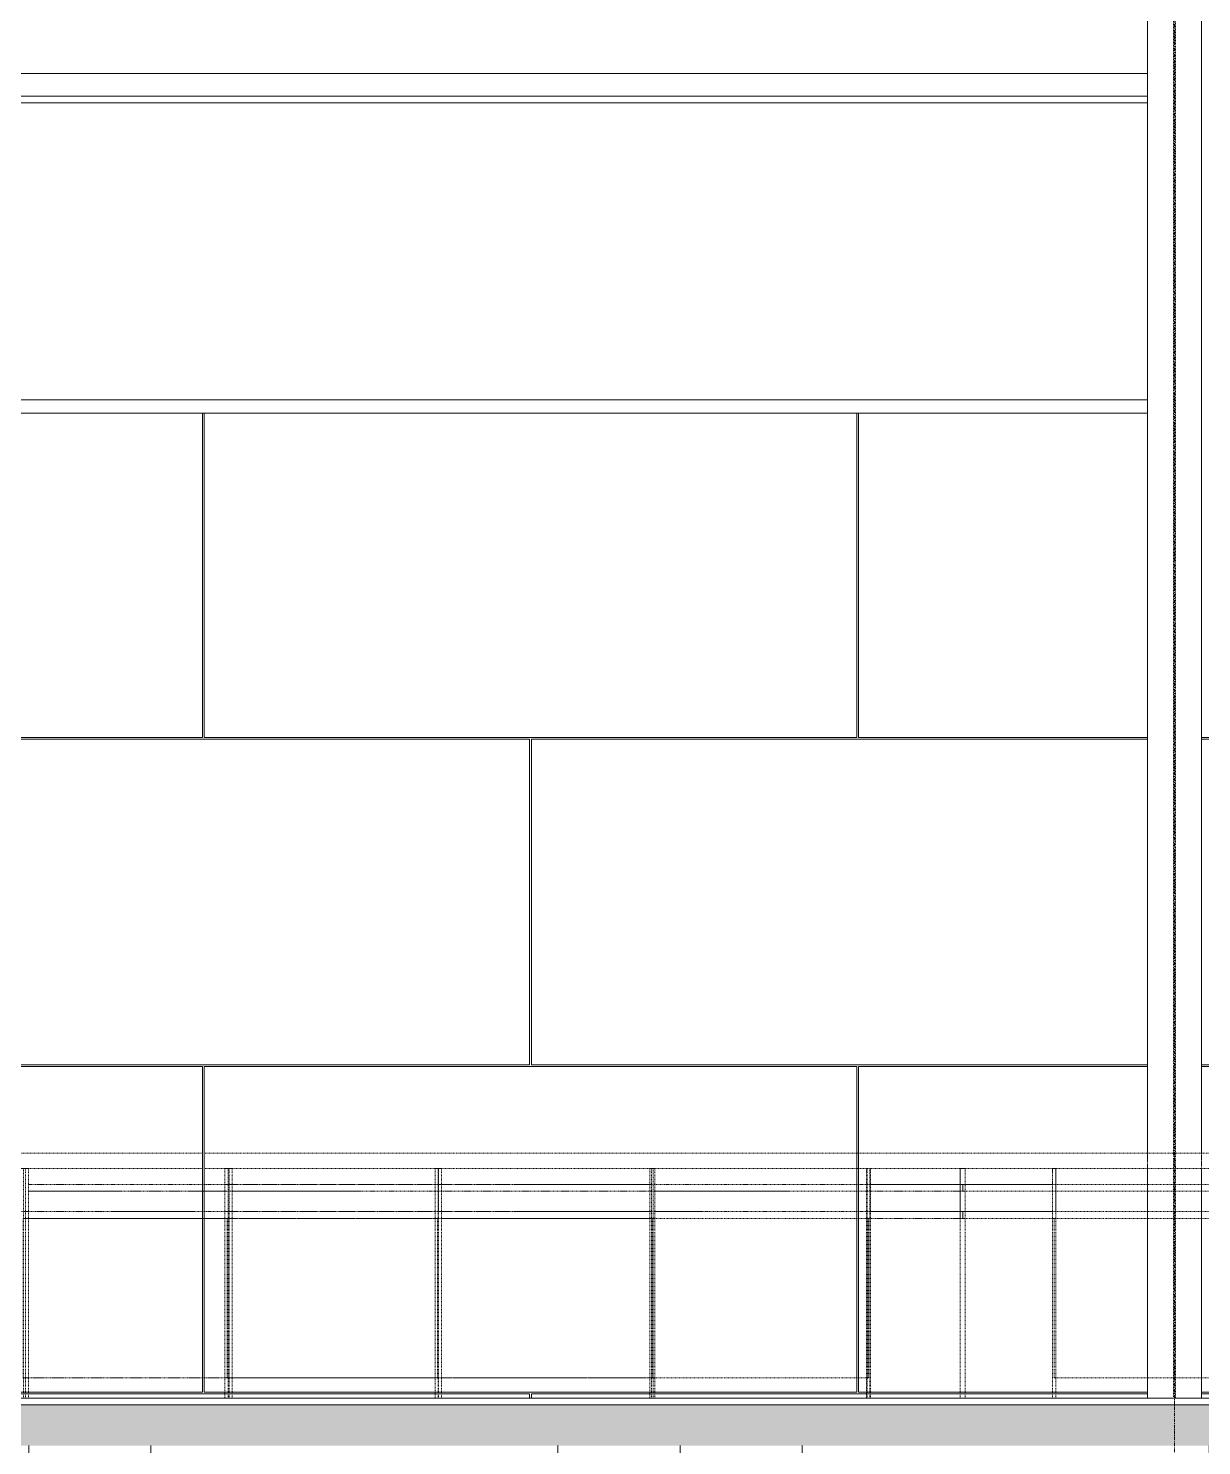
# Model space of a CAD drawing. Header units: inches. Extents: x -23565 to -21, y -324 to 853.
# Drawn here: x -8190.2 to -8017.2, y -6 to 203 of the extents above; entities that cross this region are included whole.
import ezdxf

# ---------------------------------------------------------------- set-up
doc = ezdxf.new("R2010")
doc.units = ezdxf.units.IN
doc.header["$MEASUREMENT"] = 0
for name, pattern in [('Dash 1_16_', [0.125, 0.0625, -0.0625]), ('Grid Line 1_2_', [0.875, 0.5, -0.125, 0.125, -0.125]), ('Hidden 1_8_', [0.1875, 0.125, -0.0625])]:
    doc.linetypes.add(name, pattern=pattern)
for name, color, linetype, lineweight in [('A-FLOR', 192, 'Continuous', 13), ('A-FLOR-HRAL', 11, 'Continuous', 13), ('A-FLOR-LEVL', 51, 'Continuous', 9), ('A-FLOR-PATT', 8, 'Continuous', 25), ('A-WALL-PATT', 111, 'Continuous', 25), ('C-TOPO', 7, 'Continuous', 13), ('I-WALL', 2, 'Continuous', 13), ('S-BEAM', 12, 'Continuous', 13), ('S-COLS', 52, 'Continuous', 13), ('S-GRID', 1, 'Continuous', 9)]:
    doc.layers.add(name, color=color, linetype=linetype, lineweight=lineweight)

# ---------------------------------------------------------------- blocks, each defined once
blk = doc.blocks.new('Struct_Xcel_Sports Complex_rvt-4-Building Section - North_South looking West _ Fitness Center')
at = {"layer": 'A-FLOR-PATT', "lineweight": 9}
h = blk.add_hatch(dxfattribs=at)
h.set_pattern_fill('FP_59', color=256, style=0, pattern_type=2)
h.set_pattern_definition([(50, (-21606.15, 72.08), (55.0854, -4.8198), [5.76, -63.36]), (355, (-21606.15, 72.08), (-10.6557, 57.7685), [4.608, -50.688]), (100.451, (-21601.557, 71.68), (44.4295, 52.9487), [4.895, -53.848]), (46.184, (-21606.15, 87.44), (81.9644, -12.712), [8.64, -95.04]), (96.636, (-21599.32, 86.38), (71.7815, 74.8124), [7.343, -80.772]), (351.184, (-21606.15, 87.44), (71.782, 74.8124), [6.912, -76.032]), (21, (-21598.47, 83.6), (45.842, -30.9215), [5.76, -63.36]), (326, (-21598.47, 83.6), (18.687, 55.6915), [4.608, -50.688]), (71.451, (-21594.65, 81.025), (64.529, 24.77), [4.895, -53.848]), (37.5, (-21606.148, 72.082), (0.9339, 25.5668), [2.534, -47.539, 2.534, -48.922, -50.88]), (37.5, (-21606.148, 72.082), (0.9339, 25.5668), [-101.53, 2.534, -48.346]), (7.5, (-21606.148, 72.082), (20.20404, 30.2913), [2.534, -26.803, 2.534, -46.387, -19.392]), (7.5, (-21606.148, 72.082), (20.20404, 30.2913), [-78.259, 2.534, -16.858]), (327.5, (-21623.274, 72.082), (40.9978, -1.7324), [2.534, -16.666, 2.534, -57.37, -79.488]), (327.5, (-21623.274, 72.082), (40.9978, -1.7324), [-79.104, 2.534, -76.954]), (317.5, (-21630.954, 72.082), (44.7889, 7.6878), [2.534, -22.426, 2.534, -37.248, -56.448]), (317.5, (-21630.954, 72.082), (44.7889, 7.6878), [-64.742, 2.534, -53.914])])
h.paths.add_polyline_path([(-21132.3, -6), (-21132.3, 0), (-22790.8, 0), (-22790.8, -6), (-21136.06, -6)], flags=0)
at = {"layer": 'A-FLOR', "color": 7}
blk.add_line((-21132.3, 0), (-22790.8, 0), dxfattribs=at)
blk = doc.blocks.new('W-Wide Flange-Column - B1_F-1528733-Building Section - North_South looking West _ Fitness Center')
at = {"layer": 'S-COLS', "color": 8, "linetype": 'Hidden 1_8_', "lineweight": 9}
for p, q in [((-21867.71, 356.17), (-21867.71, 37.1)), ((-21867.4, 37.11), (-21867.4, 356.19)), ((-21867.71, 37.1), (-21867.71, 36.99)), ((-21867.71, 36.98), (-21867.71, 36.52)), ((-21867.71, 36.41), (-21867.71, 35.11)), ((-21867.4, 37), (-21867.4, 37.1)), ((-21867.4, 36.54), (-21867.4, 36.96)), ((-21867.4, 35.74), (-21867.4, 36.4)), ((-21867.4, 35.12), (-21867.4, 35.6)), ((-21867.71, 35.05), (-21867.71, 34.96)), ((-21867.71, 34.88), (-21867.71, 32.5)), ((-21867.4, 34.94), (-21867.4, 35.05)), ((-21867.4, 32.5), (-21867.4, 34.88)), ((-21867.71, 32.5), (-21867.71, 31.5)), ((-21867.71, 31.5), (-21867.71, 28.5)), ((-21867.4, 31.5), (-21867.4, 32.5)), ((-21867.4, 28.5), (-21867.4, 31.5)), ((-21867.71, 28.5), (-21867.71, 4)), ((-21867.4, 4), (-21867.4, 28.5)), ((-21867.71, 4), (-21867.71, 1)), ((-21867.4, 1), (-21867.4, 4))]:
    blk.add_line(p, q, dxfattribs=at)
blk = doc.blocks.new('Railing - 3_4_-939654-Building Section - North_South looking West _ Fitness Center')
at = {"layer": 'A-FLOR-HRAL', "color": 8, "linetype": 'Dash 1_16_', "lineweight": 9}
for p, q in [((-21899.15, 34.87), (-21899.15, 32.5)), ((-21898.4, 34.87), (-21899.15, 34.87)), ((-21899.15, 32.5), (-21899.15, 34.87)), ((-21899.15, 34.87), (-21898.4, 34.87)), ((-21898.4, 32.5), (-21898.4, 34.87)), ((-21898.4, 32.5), (-21898.4, 34.87)), ((-21899.15, 32.47), (-21899.15, 31.5)), ((-21899.15, 31.5), (-21899.15, 32.47)), ((-21899.15, 31.5), (-21899.15, 28.5)), ((-21899.15, 28.5), (-21899.15, 31.5)), ((-21898.4, 31.5), (-21898.4, 32.5)), ((-21898.4, 31.5), (-21898.4, 32.5)), ((-21898.4, 28.5), (-21898.4, 31.5)), ((-21898.4, 28.5), (-21898.4, 31.5)), ((-21899.15, 28.47), (-21899.15, 27.5)), ((-21899.15, 27.5), (-21899.15, 28.47)), ((-21899.15, 27.5), (-21899.15, 1)), ((-21899.15, 1), (-21899.15, 27.5)), ((-21898.4, 27.5), (-21898.4, 28.5)), ((-21898.4, 27.5), (-21898.4, 28.5)), ((-21898.4, 1), (-21898.4, 27.5)), ((-21898.4, 1), (-21898.4, 27.5))]:
    blk.add_line(p, q, dxfattribs=at)
blk = doc.blocks.new('Railing - 2_ x 1_2_-V128-Building Section - North_South looking West _ Fitness Center')
at = {"layer": 'A-FLOR-HRAL', "color": 8, "linetype": 'Dash 1_16_', "lineweight": 9}
for p, q in [((-22036.95, 34.87), (-22037.71, 34.87)), ((-22037.71, 34.87), (-22037.71, 32.5)), ((-22037.71, 34.87), (-22037.25, 34.87)), ((-22037.25, 34.87), (-22036.49, 34.87)), ((-22037.25, 32.5), (-22037.25, 34.87)), ((-22036.49, 34.87), (-22036.95, 34.87)), ((-22036.95, 1), (-22036.95, 34.87)), ((-22036.49, 1), (-22036.49, 34.87)), ((-22037.71, 32.5), (-22037.71, 31.5)), ((-22037.71, 31.5), (-22037.71, 28.5)), ((-22037.25, 31.5), (-22037.25, 32.5)), ((-22037.25, 28.5), (-22037.25, 31.5)), ((-22037.71, 28.5), (-22037.71, 4)), ((-22037.25, 27.5), (-22037.25, 28.5)), ((-22037.25, 4), (-22037.25, 27.5)), ((-22037.71, 4), (-22037.71, 1)), ((-22037.25, 1), (-22037.25, 4))]:
    blk.add_line(p, q, dxfattribs=at)
blk = doc.blocks.new('Railing - 2_ 8_-V129-Building Section - North_South looking West _ Fitness Center')
at = {"layer": 'A-FLOR-HRAL', "color": 8, "linetype": 'Dash 1_16_', "lineweight": 9}
for p, q in [((-22037.31, 4), (-22037.31, 27.5)), ((-22037.23, 27.5), (-22037.31, 27.5)), ((-22037.23, 27.5), (-22036.49, 27.5)), ((-22036.49, 27.5), (-22037.23, 27.5)), ((-22037.23, 27.5), (-22037.23, 4)), ((-22036.49, 27.5), (-22007.51, 27.5)), ((-22007.35, 27.5), (-22036.49, 27.5)), ((-22007.51, 27.5), (-22007.21, 27.5)), ((-22007.12, 27.5), (-22007.35, 27.5)), ((-22007.21, 27.5), (-22007.21, 4)), ((-22007.12, 27.5), (-22007.21, 27.5)), ((-22007.12, 4), (-22007.12, 27.5)), ((-22037.31, 4), (-22037.23, 4)), ((-22036.49, 4), (-22037.23, 4)), ((-22037.23, 4), (-22036.49, 4)), ((-22007.42, 4), (-22036.49, 4)), ((-22036.49, 4), (-22007.35, 4)), ((-22007.21, 4), (-22007.42, 4)), ((-22007.35, 4), (-22007.12, 4)), ((-22007.12, 4), (-22007.21, 4))]:
    blk.add_line(p, q, dxfattribs=at)
blk = doc.blocks.new('Railing - 2_ x 1_2_-V130-Building Section - North_South looking West _ Fitness Center')
at = {"layer": 'A-FLOR-HRAL', "color": 8, "linetype": 'Dash 1_16_', "lineweight": 9}
for p, q in [((-22006.94, 34.87), (-22007.54, 34.87)), ((-22007.54, 34.87), (-22007.54, 32.5)), ((-22007.54, 34.87), (-22007.06, 34.87)), ((-22007.06, 34.87), (-22006.47, 34.87)), ((-22007.06, 32.5), (-22007.06, 34.87)), ((-22006.47, 34.87), (-22006.94, 34.87)), ((-22006.94, 1), (-22006.94, 34.87)), ((-22006.47, 1), (-22006.47, 34.87)), ((-22007.54, 32.5), (-22007.54, 31.5)), ((-22007.54, 31.5), (-22007.54, 28.5)), ((-22007.06, 31.5), (-22007.06, 32.5)), ((-22007.06, 28.5), (-22007.06, 31.5)), ((-22007.54, 28.5), (-22007.54, 4)), ((-22007.06, 4), (-22007.06, 28.5)), ((-22007.54, 4), (-22007.54, 1)), ((-22007.06, 1), (-22007.06, 4))]:
    blk.add_line(p, q, dxfattribs=at)
blk = doc.blocks.new('Railing - 2_ 8_-V131-Building Section - North_South looking West _ Fitness Center')
at = {"layer": 'A-FLOR-HRAL', "color": 8, "linetype": 'Dash 1_16_', "lineweight": 9}
for p, q in [((-22007.16, 4), (-22007.16, 27.5)), ((-22007.1, 27.5), (-22007.16, 27.5)), ((-22007.1, 27.5), (-22006.47, 27.5)), ((-22006.47, 27.5), (-22007.1, 27.5)), ((-22007.1, 27.5), (-22007.1, 4)), ((-22006.47, 27.5), (-21976.44, 27.5)), ((-21976.39, 27.5), (-22006.47, 27.5)), ((-21976.44, 27.5), (-21976.22, 27.5)), ((-21976.16, 27.5), (-21976.39, 27.5)), ((-21976.22, 27.5), (-21976.22, 4)), ((-21976.16, 27.5), (-21976.22, 27.5)), ((-21976.16, 4), (-21976.16, 27.5)), ((-22007.16, 4), (-22007.1, 4)), ((-22006.47, 4), (-22007.1, 4)), ((-22007.1, 4), (-22006.47, 4)), ((-21976.44, 4), (-22006.47, 4)), ((-22006.47, 4), (-21976.39, 4)), ((-21976.22, 4), (-21976.44, 4)), ((-21976.39, 4), (-21976.16, 4)), ((-21976.16, 4), (-21976.22, 4))]:
    blk.add_line(p, q, dxfattribs=at)
blk = doc.blocks.new('Railing - 2_ x 1_2_-V132-Building Section - North_South looking West _ Fitness Center')
at = {"layer": 'A-FLOR-HRAL', "color": 8, "linetype": 'Dash 1_16_', "lineweight": 9}
for p, q in [((-21976.1, 34.87), (-21976.53, 34.87)), ((-21976.53, 34.87), (-21976.53, 32.5)), ((-21976.53, 34.87), (-21976.1, 34.87)), ((-21975.62, 34.87), (-21976.1, 34.87)), ((-21976.1, 1), (-21976.1, 34.87)), ((-21976.04, 34.87), (-21975.62, 34.87)), ((-21976.04, 32.5), (-21976.04, 34.87)), ((-21975.62, 1), (-21975.62, 34.87)), ((-21976.53, 32.5), (-21976.53, 31.5)), ((-21976.53, 31.5), (-21976.53, 28.5)), ((-21976.04, 31.5), (-21976.04, 32.5)), ((-21976.04, 28.5), (-21976.04, 31.5)), ((-21976.53, 28.5), (-21976.53, 4)), ((-21976.04, 4), (-21976.04, 28.5)), ((-21976.53, 4), (-21976.53, 1)), ((-21976.04, 1), (-21976.04, 4))]:
    blk.add_line(p, q, dxfattribs=at)
blk = doc.blocks.new('Railing - 2_ 8_-V133-Building Section - North_South looking West _ Fitness Center')
at = {"layer": 'A-FLOR-HRAL', "color": 8, "linetype": 'Dash 1_16_', "lineweight": 9}
for p, q in [((-21976.18, 4), (-21976.18, 27.5)), ((-21976.14, 27.5), (-21976.18, 27.5)), ((-21976.14, 27.5), (-21976.14, 4)), ((-21976.1, 27.5), (-21975.62, 27.5)), ((-21975.62, 27.5), (-21976.1, 27.5)), ((-21975.62, 27.5), (-21944.87, 27.5)), ((-21944.84, 27.5), (-21975.62, 27.5)), ((-21944.87, 27.5), (-21944.67, 27.5)), ((-21944.67, 27.5), (-21944.84, 27.5)), ((-21944.64, 27.5), (-21944.64, 4)), ((-21944.6, 27.5), (-21944.64, 27.5)), ((-21944.6, 4), (-21944.6, 27.5)), ((-21976.18, 4), (-21976.14, 4)), ((-21975.62, 4), (-21976.1, 4)), ((-21976.1, 4), (-21975.62, 4)), ((-21944.87, 4), (-21975.62, 4)), ((-21975.62, 4), (-21944.84, 4)), ((-21944.67, 4), (-21944.87, 4)), ((-21944.84, 4), (-21944.67, 4)), ((-21944.6, 4), (-21944.64, 4))]:
    blk.add_line(p, q, dxfattribs=at)
blk = doc.blocks.new('Railing - 2_ x 1_2_-V134-Building Section - North_South looking West _ Fitness Center')
at = {"layer": 'A-FLOR-HRAL', "color": 8, "linetype": 'Dash 1_16_', "lineweight": 9}
for p, q in [((-21944.67, 34.87), (-21944.92, 34.87)), ((-21944.92, 34.87), (-21944.92, 32.5)), ((-21944.92, 34.87), (-21944.42, 34.87)), ((-21944.17, 34.87), (-21944.67, 34.87)), ((-21944.67, 1), (-21944.67, 34.87)), ((-21944.42, 34.87), (-21944.17, 34.87)), ((-21944.42, 32.5), (-21944.42, 34.87)), ((-21944.17, 1), (-21944.17, 34.87)), ((-21944.92, 32.5), (-21944.92, 31.5)), ((-21944.92, 31.5), (-21944.92, 28.5)), ((-21944.42, 31.5), (-21944.42, 32.5)), ((-21944.42, 28.5), (-21944.42, 31.5)), ((-21944.92, 28.5), (-21944.92, 4)), ((-21944.42, 4), (-21944.42, 28.5)), ((-21944.92, 4), (-21944.92, 1)), ((-21944.42, 1), (-21944.42, 4))]:
    blk.add_line(p, q, dxfattribs=at)
blk = doc.blocks.new('Railing - 2_ 8_-V135-Building Section - North_South looking West _ Fitness Center')
at = {"layer": 'A-FLOR-HRAL', "color": 8, "linetype": 'Dash 1_16_', "lineweight": 9}
for p, q in [((-21944.6, 4), (-21944.6, 27.5)), ((-21944.58, 27.5), (-21944.6, 27.5)), ((-21944.58, 27.5), (-21944.17, 27.5)), ((-21944.17, 27.5), (-21944.58, 27.5)), ((-21944.58, 27.5), (-21944.58, 4)), ((-21944.17, 27.5), (-21912.87, 27.5)), ((-21912.87, 27.5), (-21944.17, 27.5)), ((-21912.87, 27.5), (-21912.71, 27.5)), ((-21912.69, 27.5), (-21912.87, 27.5)), ((-21912.71, 27.5), (-21912.71, 4)), ((-21912.69, 27.5), (-21912.71, 27.5)), ((-21912.69, 4), (-21912.69, 27.5)), ((-21944.6, 4), (-21944.58, 4)), ((-21944.17, 4), (-21944.58, 4)), ((-21944.58, 4), (-21944.17, 4)), ((-21912.87, 4), (-21944.17, 4)), ((-21944.17, 4), (-21912.87, 4)), ((-21912.71, 4), (-21912.87, 4)), ((-21912.87, 4), (-21912.69, 4)), ((-21912.69, 4), (-21912.71, 4))]:
    blk.add_line(p, q, dxfattribs=at)
blk = doc.blocks.new('Railing - 2_ x 1_2_-V136-Building Section - North_South looking West _ Fitness Center')
at = {"layer": 'A-FLOR-HRAL', "color": 8, "linetype": 'Dash 1_16_', "lineweight": 9}
for p, q in [((-21912.87, 34.87), (-21912.95, 34.87)), ((-21912.95, 34.87), (-21912.95, 32.5)), ((-21912.37, 34.87), (-21912.87, 34.87)), ((-21912.87, 1), (-21912.87, 34.87)), ((-21912.87, 34.87), (-21912.45, 34.87)), ((-21912.45, 34.87), (-21912.37, 34.87)), ((-21912.45, 32.5), (-21912.45, 34.87)), ((-21912.37, 1), (-21912.37, 34.87)), ((-21912.95, 32.5), (-21912.95, 31.5)), ((-21912.95, 31.5), (-21912.95, 28.5)), ((-21912.45, 31.57), (-21912.45, 32.5)), ((-21912.45, 28.5), (-21912.45, 31.5)), ((-21912.95, 28.5), (-21912.95, 4)), ((-21912.45, 27.57), (-21912.45, 28.5)), ((-21912.45, 1), (-21912.45, 27.5)), ((-21912.95, 4), (-21912.95, 1))]:
    blk.add_line(p, q, dxfattribs=at)
blk = doc.blocks.new('Railing - 2_ x 1_2_-V137-Building Section - North_South looking West _ Fitness Center')
at = {"layer": 'A-FLOR-HRAL', "color": 8, "linetype": 'Dash 1_16_', "lineweight": 9}
for p, q in [((-21885.55, 34.87), (-21885.55, 32.5)), ((-21885.05, 34.87), (-21885.55, 34.87)), ((-21885.55, 1), (-21885.55, 34.87)), ((-21885.55, 34.87), (-21885.05, 34.87)), ((-21885.05, 1), (-21885.05, 34.87)), ((-21885.05, 32.5), (-21885.05, 34.87)), ((-21885.55, 32.5), (-21885.55, 31.5)), ((-21885.55, 31.5), (-21885.55, 28.5)), ((-21885.05, 31.5), (-21885.05, 32.5)), ((-21885.05, 28.5), (-21885.05, 31.5)), ((-21885.55, 28.5), (-21885.55, 27.5)), ((-21885.55, 27.5), (-21885.55, 1)), ((-21885.05, 4), (-21885.05, 28.5)), ((-21885.05, 1), (-21885.05, 4))]:
    blk.add_line(p, q, dxfattribs=at)
blk = doc.blocks.new('Railing - 2_ 8_-V138-Building Section - North_South looking West _ Fitness Center')
at = {"layer": 'A-FLOR-HRAL', "color": 8, "linetype": 'Dash 1_16_', "lineweight": 9}
for p, q in [((-21885.3, 4), (-21885.3, 27.5)), ((-21885.3, 27.5), (-21885.05, 27.5)), ((-21885.05, 27.5), (-21885.3, 27.5)), ((-21885.3, 27.5), (-21885.3, 4)), ((-21885.05, 27.5), (-21853.55, 27.5)), ((-21853.55, 27.5), (-21885.05, 27.5)), ((-21853.55, 27.5), (-21853.3, 27.5)), ((-21853.3, 27.5), (-21853.55, 27.5)), ((-21853.3, 27.5), (-21853.3, 4)), ((-21853.3, 4), (-21853.3, 27.5)), ((-21885.05, 4), (-21885.3, 4)), ((-21885.3, 4), (-21885.05, 4)), ((-21853.55, 4), (-21885.05, 4)), ((-21885.05, 4), (-21853.55, 4)), ((-21853.3, 4), (-21853.55, 4)), ((-21853.55, 4), (-21853.3, 4))]:
    blk.add_line(p, q, dxfattribs=at)
blk = doc.blocks.new('Railing - Railing-939582-Building Section - North_South looking West _ Fitness Center')
at = {"layer": 'A-FLOR-HRAL', "color": 8, "linetype": 'Dash 1_16_', "lineweight": 9}
for p, q in [((-21583.81, 37.13), (-21898.78, 37.13)), ((-21898.78, 34.88), (-21583.81, 34.88)), ((-22036.5, 32.5), (-22007.09, 32.5)), ((-22007.09, 31.5), (-22036.5, 31.5)), ((-22036.16, 32.5), (-22036.49, 32.5)), ((-22036.16, 31.5), (-22036.49, 31.5)), ((-22024.22, 32.5), (-22036.16, 32.5)), ((-22024.22, 31.5), (-22036.16, 31.5)), ((-22007.39, 32.5), (-22024.22, 32.5)), ((-22012.12, 31.5), (-22024.22, 31.5)), ((-22007.39, 31.5), (-22012.12, 31.5)), ((-22006.48, 32.5), (-22007.39, 32.5)), ((-22006.48, 31.5), (-22007.39, 31.5)), ((-22007.09, 32.5), (-22006.48, 32.5)), ((-22006.48, 31.5), (-22007.09, 31.5)), ((-21976.42, 32.5), (-22006.48, 32.5)), ((-22006.48, 32.5), (-21976.21, 32.5)), ((-21976.21, 31.5), (-22006.48, 31.5)), ((-21999.88, 31.5), (-22006.48, 31.5)), ((-21987.52, 31.5), (-21999.88, 31.5)), ((-21976.42, 31.5), (-21987.52, 31.5)), ((-21975.62, 32.5), (-21976.42, 32.5)), ((-21975.62, 31.5), (-21976.42, 31.5)), ((-21976.21, 32.5), (-21975.62, 32.5)), ((-21975.62, 31.5), (-21976.21, 31.5)), ((-21975.05, 32.5), (-21975.62, 32.5)), ((-21975.62, 32.5), (-21944.67, 32.5)), ((-21944.67, 31.5), (-21975.62, 31.5)), ((-21944.85, 31.5), (-21975.62, 31.5)), ((-21962.48, 32.5), (-21975.05, 32.5)), ((-21949.83, 32.5), (-21962.48, 32.5)), ((-21944.85, 32.5), (-21949.83, 32.5)), ((-21944.18, 32.5), (-21944.85, 32.5)), ((-21944.18, 31.5), (-21944.85, 31.5)), ((-21944.67, 32.5), (-21944.18, 32.5)), ((-21944.18, 31.5), (-21944.67, 31.5)), ((-21912.87, 32.5), (-21944.18, 32.5)), ((-21944.18, 32.5), (-21912.87, 32.5)), ((-21912.87, 31.5), (-21944.18, 31.5)), ((-21924.37, 31.5), (-21944.18, 31.5)), ((-21912.87, 31.5), (-21924.37, 31.5)), ((-21912.37, 32.5), (-21912.87, 32.5)), ((-21912.87, 32.5), (-21912.37, 32.5)), ((-21912.37, 31.5), (-21912.87, 31.5)), ((-21912.37, 31.5), (-21912.87, 31.5)), ((-21911.58, 32.5), (-21912.37, 32.5)), ((-21912.37, 32.5), (-21898.78, 32.5)), ((-21898.78, 31.5), (-21912.37, 31.5)), ((-21911.58, 31.5), (-21912.37, 31.5)), ((-21899.16, 32.5), (-21911.51, 32.5)), ((-21899.16, 31.5), (-21911.51, 31.5)), ((-21898.78, 32.5), (-21899.16, 32.5)), ((-21898.78, 31.5), (-21899.16, 31.5)), ((-21898.78, 32.5), (-21898.78, 31.5)), ((-21898.78, 31.5), (-21898.78, 32.5)), ((-21898.78, 32.5), (-21885.55, 32.5)), ((-21898.4, 32.5), (-21898.78, 32.5)), ((-21898.4, 31.5), (-21898.78, 31.5)), ((-21885.55, 31.5), (-21898.78, 31.5)), ((-21885.55, 32.5), (-21898.4, 32.5)), ((-21885.55, 31.5), (-21898.4, 31.5)), ((-21885.55, 32.5), (-21885.05, 32.5)), ((-21885.05, 32.5), (-21885.55, 32.5)), ((-21885.05, 31.5), (-21885.55, 31.5)), ((-21885.05, 31.5), (-21885.55, 31.5)), ((-21885.05, 32.5), (-21853.55, 32.5)), ((-21853.55, 32.5), (-21885.05, 32.5)), ((-21853.55, 31.5), (-21885.05, 31.5)), ((-21853.55, 31.5), (-21885.05, 31.5)), ((-22036.49, 28.5), (-22037.52, 28.5)), ((-22036.49, 27.5), (-22037.23, 27.5)), ((-22037.14, 28.5), (-22036.5, 28.5)), ((-22036.5, 27.5), (-22037.14, 27.5)), ((-22036.5, 28.5), (-22007.09, 28.5)), ((-22007.09, 27.5), (-22036.5, 27.5)), ((-22024.22, 28.5), (-22036.49, 28.5)), ((-22007.39, 27.5), (-22036.49, 27.5)), ((-22012.12, 28.5), (-22024.22, 28.5)), ((-22007.39, 28.5), (-22012.12, 28.5)), ((-22006.48, 28.5), (-22007.39, 28.5)), ((-22007.14, 27.5), (-22007.39, 27.5)), ((-22006.48, 27.5), (-22007.12, 27.5)), ((-22007.09, 28.5), (-22006.48, 28.5)), ((-22006.48, 27.5), (-22007.09, 27.5)), ((-21976.42, 28.5), (-22006.48, 28.5)), ((-22006.48, 28.5), (-21976.21, 28.5)), ((-21976.21, 27.5), (-22006.48, 27.5)), ((-21976.42, 27.5), (-22006.48, 27.5)), ((-21975.62, 28.5), (-21976.42, 28.5)), ((-21976.16, 27.5), (-21976.42, 27.5)), ((-21976.21, 28.5), (-21975.62, 28.5)), ((-21975.62, 27.5), (-21976.21, 27.5)), ((-21975.62, 27.5), (-21976.11, 27.5)), ((-21962.48, 28.5), (-21975.62, 28.5)), ((-21975.62, 28.5), (-21944.67, 28.5)), ((-21944.67, 27.5), (-21975.62, 27.5)), ((-21944.85, 27.5), (-21975.62, 27.5)), ((-21949.83, 28.5), (-21962.48, 28.5)), ((-21944.85, 28.5), (-21949.83, 28.5)), ((-21944.18, 28.5), (-21944.85, 28.5)), ((-21944.67, 27.5), (-21944.85, 27.5)), ((-21944.67, 28.5), (-21944.18, 28.5)), ((-21944.18, 27.5), (-21944.67, 27.5)), ((-21944.18, 27.5), (-21944.58, 27.5)), ((-21937.13, 28.5), (-21944.18, 28.5)), ((-21944.18, 28.5), (-21912.87, 28.5)), ((-21912.87, 27.5), (-21944.18, 27.5)), ((-21912.87, 27.5), (-21944.18, 27.5)), ((-21912.87, 28.5), (-21937.13, 28.5)), ((-21912.37, 28.5), (-21912.87, 28.5)), ((-21912.87, 28.5), (-21912.37, 28.5)), ((-21912.37, 27.5), (-21912.87, 27.5)), ((-21912.69, 27.5), (-21912.87, 27.5)), ((-21912.37, 27.5), (-21912.69, 27.5)), ((-21911.58, 28.5), (-21912.37, 28.5)), ((-21912.37, 28.5), (-21898.78, 28.5)), ((-21898.78, 27.5), (-21912.37, 27.5)), ((-21911.58, 27.5), (-21912.37, 27.5)), ((-21899.16, 28.5), (-21911.51, 28.5)), ((-21899.16, 27.5), (-21911.51, 27.5)), ((-21898.78, 28.5), (-21899.16, 28.5)), ((-21898.78, 27.5), (-21899.16, 27.5)), ((-21898.78, 28.5), (-21898.78, 27.5)), ((-21898.78, 27.5), (-21898.78, 28.5)), ((-21898.78, 28.5), (-21885.55, 28.5)), ((-21898.4, 28.5), (-21898.78, 28.5)), ((-21898.4, 27.5), (-21898.78, 27.5)), ((-21885.55, 27.5), (-21898.78, 27.5)), ((-21885.55, 28.5), (-21898.4, 28.5)), ((-21885.55, 27.5), (-21898.4, 27.5)), ((-21885.55, 28.5), (-21885.05, 28.5)), ((-21885.05, 28.5), (-21885.55, 28.5)), ((-21885.3, 27.5), (-21885.55, 27.5)), ((-21885.05, 27.5), (-21885.55, 27.5)), ((-21885.05, 27.5), (-21885.3, 27.5)), ((-21885.05, 28.5), (-21853.55, 28.5)), ((-21853.55, 28.5), (-21885.05, 28.5)), ((-21853.55, 27.5), (-21885.05, 27.5)), ((-21853.55, 27.5), (-21885.05, 27.5))]:
    blk.add_line(p, q, dxfattribs=at)
at = {"layer": 'A-FLOR-HRAL', "color": 8, "linetype": 'Dash 1_16_', "lineweight": 9, "flags": 128}
for points in [[(-21898.78, 37.13), (-21910.78, 37.13), (-21922.77, 37.13), (-21934.73, 37.13), (-21946.65, 37.13), (-21958.52, 37.13), (-21970.32, 37.13), (-21982.05, 37.13), (-21993.69, 37.13), (-22005.22, 37.13), (-22016.64, 37.13), (-22027.93, 37.13), (-22039.08, 37.13), (-22050.07, 37.13), (-22060.91, 37.13), (-22071.56, 37.13), (-22082.03, 37.13), (-22092.3, 37.13), (-22102.36, 37.13), (-22112.19, 37.13), (-22121.8, 37.13), (-22131.16, 37.13), (-22140.27, 37.13), (-22149.12, 37.13), (-22157.69, 37.13), (-22165.99, 37.13), (-22170.3, 37.13)], [(-21898.78, 34.88), (-21910.78, 34.88), (-21922.77, 34.88), (-21934.73, 34.88), (-21946.65, 34.88), (-21958.52, 34.88), (-21970.32, 34.88), (-21982.05, 34.88), (-21993.69, 34.88), (-22005.22, 34.88), (-22016.64, 34.88), (-22027.93, 34.88), (-22039.08, 34.88), (-22050.07, 34.88), (-22060.91, 34.88), (-22071.56, 34.88), (-22082.03, 34.88), (-22092.3, 34.88), (-22102.36, 34.88), (-22112.19, 34.88), (-22121.8, 34.88), (-22131.16, 34.88), (-22140.27, 34.88), (-22149.12, 34.88), (-22157.69, 34.88), (-22165.99, 34.88), (-22170.3, 34.88)]]:
    blk.add_lwpolyline(points, dxfattribs=at)
for name in ['Railing - 2_ x 1_2_-V128-Building Section - North_South looking West _ Fitness Center', 'Railing - 2_ x 1_2_-V130-Building Section - North_South looking West _ Fitness Center', 'Railing - 2_ x 1_2_-V132-Building Section - North_South looking West _ Fitness Center', 'Railing - 2_ x 1_2_-V134-Building Section - North_South looking West _ Fitness Center', 'Railing - 2_ x 1_2_-V136-Building Section - North_South looking West _ Fitness Center', 'Railing - 3_4_-939654-Building Section - North_South looking West _ Fitness Center', 'Railing - 2_ x 1_2_-V137-Building Section - North_South looking West _ Fitness Center', 'Railing - 2_ 8_-V129-Building Section - North_South looking West _ Fitness Center', 'Railing - 2_ 8_-V131-Building Section - North_South looking West _ Fitness Center', 'Railing - 2_ 8_-V133-Building Section - North_South looking West _ Fitness Center', 'Railing - 2_ 8_-V135-Building Section - North_South looking West _ Fitness Center', 'Railing - 2_ 8_-V138-Building Section - North_South looking West _ Fitness Center']:
    blk.add_blockref(name, (0, 0))
blk = doc.blocks.new('Girt_C - 10_D-1401751-Building Section - North_South looking West _ Fitness Center')
at = {"layer": 'S-BEAM', "color": 8, "lineweight": 9}
blk.add_line((-21871.55, 148.19), (-22104.8, 148.19), dxfattribs=at)
blk = doc.blocks.new('Girt_Z - 10_D-1255199-Building Section - North_South looking West _ Fitness Center')
at = {"layer": 'S-BEAM', "color": 8, "lineweight": 9}
for p, q in [((-22104.8, 196.31), (-21871.55, 196.31)), ((-22104.8, 192.94), (-21871.55, 192.94))]:
    blk.add_line(p, q, dxfattribs=at)

msp = doc.modelspace()

# ---------------------------------------------------------------- hatches: boundary and pattern name
at = {"layer": 'A-WALL-PATT', "lineweight": 9}
h = msp.add_hatch(dxfattribs=at)
h.set_pattern_fill('FP_58', color=8, style=0, pattern_type=2)
h.set_pattern_definition([(90, (-21385.18, -673.75), (-193, -193), [48, -145]), (180, (-21385.18, -673.75), (-2e-14, -193), [96.25, -96.75]), (270, (-21481.43, -625.75), (-193, -193), [48, -145]), (180, (-21385.18, -625.75), (-2e-14, -193), [96.25, -96.75]), (270, (-21481.68, -625.75), (-193, -193), [48, -145]), (180, (-21481.68, -625.75), (-2e-14, -193), [96.25, -96.75]), (90, (-21577.93, -673.75), (-193, -193), [48, -145]), (180, (-21481.68, -673.75), (-2e-14, -193), [96.25, -96.75]), (90, (-21433.18, -625.5), (-193, -193), [48, -145]), (180, (-21384.93, -625.5), (-2e-14, -193), [48.25, -144.75]), (180, (-21384.93, -577.5), (-2e-14, -193), [48.25, -144.75]), (90, (-21529.68, -625.5), (-193, -193), [48, -145]), (180, (-21433.43, -625.5), (-2e-14, -193), [96.25, -96.75]), (270, (-21433.43, -577.5), (-193, -193), [48, -145]), (180, (-21433.43, -577.5), (-2e-14, -193), [96.25, -96.75]), (180, (-21529.93, -625.5), (-2e-14, -193), [48, -145]), (270, (-21529.93, -577.5), (-193, -193), [48, -145]), (180, (-21529.93, -577.5), (-2e-14, -193), [48, -145]), (90, (-21385.18, -577.25), (-193, -193), [48, -145]), (180, (-21385.18, -577.25), (-2e-14, -193), [96.25, -96.75]), (270, (-21481.43, -529.25), (-193, -193), [48, -145]), (180, (-21385.18, -529.25), (-2e-14, -193), [96.25, -96.75]), (270, (-21481.68, -529.25), (-193, -193), [48, -145]), (180, (-21481.68, -529.25), (-2e-14, -193), [96.25, -96.75]), (270, (-21577.93, -529.25), (-193, -193), [48, -145]), (180, (-21481.68, -577.25), (-2e-14, -193), [96.25, -96.75]), (90, (-21433.18, -529), (-193, -193), [48, -145]), (180, (-21384.93, -529), (-2e-14, -193), [48.25, -144.75]), (180, (-21384.93, -481), (-2e-14, -193), [48.25, -144.75]), (90, (-21529.68, -529), (-193, -193), [48, -145]), (180, (-21433.43, -529), (-2e-14, -193), [96.25, -96.75]), (270, (-21433.43, -481), (-193, -193), [48, -145]), (180, (-21433.43, -481), (-2e-14, -193), [96.25, -96.75]), (180, (-21529.93, -529), (-2e-14, -193), [48, -145]), (270, (-21529.93, -481), (-193, -193), [48, -145]), (180, (-21529.93, -481), (-2e-14, -193), [48, -145])])
h.paths.add_polyline_path([(-8430.2107, 0), (-8318.5764, 0), (-8318.5764, 1), (-8266.4607, 1), (-8266.4607, 146.25), (-8500.9607, 146.25), (-8500.9607, 98.25), (-8430.2107, 98.25), (-8430.2107, 61.5967)], flags=0)
h.paths.add_polyline_path([(-8258.4607, 1), (-8025.2107, 1), (-8025.2107, 146.25), (-8258.4607, 146.25), (-8258.4607, 4)], flags=0)
h.paths.add_polyline_path([(-8017.2107, 1), (-8005.2107, 1), (-8005.2107, 23.5198), (-8017.2107, 5.1955), (-8017.2107, 1.1407)], flags=0)
h.paths.add_polyline_path([(-8017.2107, 7.0208), (-8005.2107, 25.3452), (-8005.2107, 146.25), (-8017.2107, 146.25), (-8017.2107, 7.6172)], flags=0)
h.paths.add_polyline_path([(-8185.4077, 34.875), (-8185.4077, 34.8752), (-8185.177, 34.8752)], flags=0)
h.paths.add_polyline_path([(-8249.452, 34.8752), (-8249.452, 34.8755), (-8248.3095, 34.8755)], flags=0)
h.paths.add_polyline_path([(-8305.2855, 34.8981), (-8305.2855, 34.8983), (-8305.6568, 34.9008)], flags=0)
at = {"layer": 'C-TOPO', "lineweight": 9}
h = msp.add_hatch(dxfattribs=at)
h.set_pattern_fill('FP_49', color=8, style=0, pattern_type=2)
h.set_pattern_definition([(0, (-21606.15, 72.08), (48, 48), [48, -48]), (0, (-21606.15, 90.08), (48, 48), [48, -48]), (0, (-21606.15, 108.08), (48, 48), [48, -48]), (90, (-21600.15, 114.08), (-48, 48), [48, -48]), (90, (-21582.15, 114.08), (-48, 48), [48, -48]), (90, (-21564.15, 114.08), (-48, 48), [48, -48])])
h.paths.add_polyline_path([(-8257.9922, -99.6193), (-7278.6055, -99.6193), (-7278.6055, -48), (-7290.9607, -48), (-7290.9607, -36), (-7285.9607, -36), (-7285.9607, -6), (-8944.4607, -6), (-8944.4607, -36), (-8939.4607, -36), (-8939.4607, -48), (-8957.4607, -48), (-8957.4607, -36), (-8954.4607, -36), (-8954.4607, 0), (-9187.5362, 0), (-9187.5362, -99.6193), (-8412.9162, -99.6193)], flags=0)

# ---------------------------------------------------------------- linework, layer by layer
at = {"layer": 'A-FLOR', "color": 7}
for p, q in [((-7471.3295, 1), (-8318.5764, 1)), ((-8318.5764, 0), (-7471.3295, 0))]:
    msp.add_line(p, q, dxfattribs=at)
at = {"layer": 'A-FLOR-LEVL', "linetype": 'Grid Line 1_2_'}
msp.add_line((-9381.029, 0), (-6330.7454, 0), dxfattribs=at)
at = {"layer": 'I-WALL', "color": 8, "lineweight": 9}
for p, q in [((-8025.2107, 192), (-8258.4607, 192)), ((-8025.2107, 146.25), (-8258.4607, 146.25))]:
    msp.add_line(p, q, dxfattribs=at)
at = {"layer": 'S-COLS', "color": 8, "lineweight": 9}
for p, q in [((-8025.2107, 356.014), (-8025.2107, 37.098)), ((-8017.2107, 356.3473), (-8017.2107, 37.1241)), ((-8025.2107, 37.098), (-8025.2107, 36.9965)), ((-8025.2107, 36.9405), (-8025.2107, 36.4067)), ((-8025.2107, 36.3403), (-8025.2107, 35.7569)), ((-8025.2107, 35.6202), (-8025.2107, 34.977)), ((-8017.2107, 37.0806), (-8017.2107, 36.9915)), ((-8017.2107, 36.891), (-8017.2107, 36.0777)), ((-8017.2107, 36), (-8017.2107, 35.2117)), ((-8025.2107, 34.8854), (-8025.2107, 32.5)), ((-8017.2107, 35.1148), (-8017.2107, 34.9961)), ((-8017.2107, 34.8759), (-8017.2107, 32.5)), ((-8025.2107, 32.5), (-8025.2107, 31.5)), ((-8025.2107, 31.5), (-8025.2107, 28.5)), ((-8017.2107, 32.5), (-8017.2107, 31.5)), ((-8017.2107, 31.5), (-8017.2107, 28.5)), ((-8025.2107, 28.5), (-8025.2107, 4)), ((-8017.2107, 28.5), (-8017.2107, 4)), ((-8025.2107, 4), (-8025.2107, 1)), ((-8017.2107, 4), (-8017.2107, 1))]:
    msp.add_line(p, q, dxfattribs=at)
at = {"layer": 'S-GRID', "linetype": 'Grid Line 1_2_'}
msp.add_line((-8021.2107, -293.0359), (-8021.2107, 738.6571), dxfattribs=at)
msp.add_line((-8021.2107, -293.0359), (-8021.2107, 738.6571), dxfattribs=at)

# ---------------------------------------------------------------- block references
at = {"color": 250, "lineweight": 5}
msp.add_blockref('Struct_Xcel_Sports Complex_rvt-4-Building Section - North_South looking West _ Fitness Center', (13846.3421, 0), dxfattribs=at)
at = {"layer": 'A-FLOR-HRAL', "color": 8, "linetype": 'Dash 1_16_', "lineweight": 9}
msp.add_blockref('Railing - Railing-939582-Building Section - North_South looking West _ Fitness Center', (13846.3421, 0), dxfattribs=at)
at = {"layer": 'S-BEAM', "color": 8, "lineweight": 9}
for name in ['Girt_Z - 10_D-1255199-Building Section - North_South looking West _ Fitness Center', 'Girt_C - 10_D-1401751-Building Section - North_South looking West _ Fitness Center']:
    msp.add_blockref(name, (13846.3421, 0), dxfattribs=at)
at = {"layer": 'S-COLS', "color": 8, "linetype": 'Hidden 1_8_', "lineweight": 9}
msp.add_blockref('W-Wide Flange-Column - B1_F-1528733-Building Section - North_South looking West _ Fitness Center', (13846.3421, 0), dxfattribs=at)

doc.saveas('drawing.dxf')
